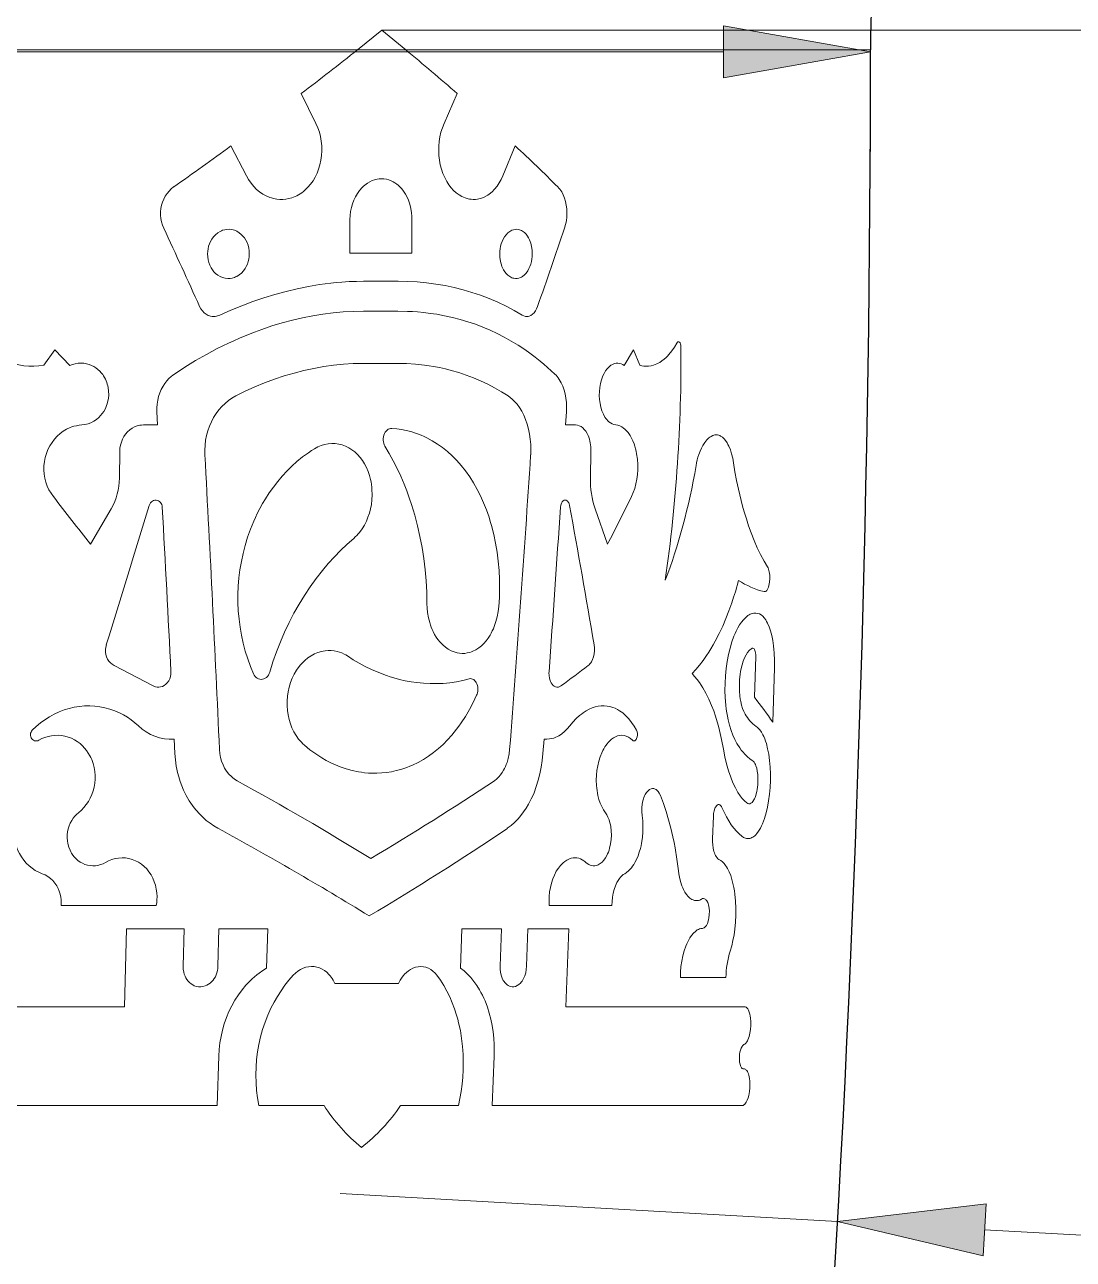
# Model space of a CAD drawing. Extents: x 0 to 297, y 0 to 532.
# Drawn here: x 131.35 to 152.4, y 252.52 to 277.31 of the extents above; entities that cross this region are included whole.
import ezdxf

# ---------------------------------------------------------------- set-up
doc = ezdxf.new("R2010")
doc.units = 0

msp = doc.modelspace()

# ---------------------------------------------------------------- linework, layer by layer
at = {"color": 7, "lineweight": 13, "ltscale": 0.015748}
msp.add_line((138.033, 276.808), (138.524, 277.202), dxfattribs=at)
at = {"color": 7, "lineweight": 13}
for p, q in [((138.524, 277.202), (178.049, 277.202)), ((84.289, 276.765), (145.38, 276.765)), ((148.334, 276.808), (98.773, 276.808))]:
    msp.add_line(p, q, dxfattribs=at)
at = {"color": 7, "lineweight": 13, "ltscale": 0.015484}
msp.add_line((138.524, 277.202), (139.002, 276.808), dxfattribs=at)
at = {"color": 7, "lineweight": 13, "ltscale": 0.051062}
msp.add_line((148.334, 276.808), (148.334, 274.765), dxfattribs=at)
at = {"color": 7, "lineweight": 13, "ltscale": 0.016747}
msp.add_line((137.199, 275.327), (136.902, 275.927), dxfattribs=at)
at = {"color": 7, "lineweight": 13, "ltscale": 0.016413}
msp.add_line((140.037, 275.927), (139.771, 275.327), dxfattribs=at)
at = {"color": 7, "lineweight": 13, "ltscale": 0.016894}
msp.add_line((135.492, 274.876), (135.802, 274.276), dxfattribs=at)
at = {"color": 7, "lineweight": 13, "ltscale": 0.01626}
msp.add_line((140.951, 274.276), (141.201, 274.876), dxfattribs=at)
at = {"color": 7, "lineweight": 13, "ltscale": 0.016974}
for p, q in [((137.878, 272.72), (137.882, 273.399)), ((139.126, 273.399), (139.122, 272.72))]:
    msp.add_line(p, q, dxfattribs=at)
at = {"color": 7, "lineweight": 13, "ltscale": 0.015751}
msp.add_line((138.508, 272.72), (137.878, 272.72), dxfattribs=at)
at = {"color": 7, "lineweight": 13, "ltscale": 0.015343}
msp.add_line((139.122, 272.72), (138.508, 272.72), dxfattribs=at)
at = {"color": 7, "lineweight": 13, "ltscale": 0.008694}
msp.add_line((138.504, 272.158), (138.156, 272.158), dxfattribs=at)
at = {"color": 7, "lineweight": 13, "ltscale": 0.008568}
msp.add_line((138.847, 272.158), (138.504, 272.158), dxfattribs=at)
at = {"color": 7, "lineweight": 13, "ltscale": 0.008692}
msp.add_line((138.151, 271.558), (138.499, 271.558), dxfattribs=at)
at = {"color": 7, "lineweight": 13, "ltscale": 0.008566}
msp.add_line((138.499, 271.558), (138.842, 271.558), dxfattribs=at)
at = {"color": 7, "lineweight": 13, "ltscale": 0.00947}
msp.add_line((131.739, 270.47), (131.959, 270.778), dxfattribs=at)
at = {"color": 7, "lineweight": 13, "ltscale": 0.010822}
msp.add_line((131.959, 270.778), (132.259, 270.465), dxfattribs=at)
at = {"color": 7, "lineweight": 13, "ltscale": 0.009094}
msp.add_line((143.39, 270.465), (143.576, 270.778), dxfattribs=at)
at = {"color": 7, "lineweight": 13, "ltscale": 0.008309}
msp.add_line((143.576, 270.778), (143.701, 270.47), dxfattribs=at)
at = {"color": 7, "lineweight": 13, "ltscale": 0.008688}
msp.add_line((138.141, 270.508), (138.489, 270.508), dxfattribs=at)
at = {"color": 7, "lineweight": 13, "ltscale": 0.008562}
msp.add_line((138.489, 270.508), (138.831, 270.508), dxfattribs=at)
at = {"color": 7, "lineweight": 13, "ltscale": 0.006665}
msp.add_line((134.021, 269.272), (134.006, 269.538), dxfattribs=at)
at = {"color": 7, "lineweight": 13, "ltscale": 0.006666}
msp.add_line((142.229, 269.538), (142.212, 269.272), dxfattribs=at)
at = {"color": 7, "lineweight": 13, "ltscale": 0.007196}
msp.add_line((133.734, 269.272), (134.021, 269.272), dxfattribs=at)
at = {"color": 7, "lineweight": 13, "ltscale": 0.004987}
msp.add_line((142.212, 269.272), (142.412, 269.272), dxfattribs=at)
at = {"color": 7, "lineweight": 13, "ltscale": 0.013482}
msp.add_line((133.254, 268.207), (133.26, 268.746), dxfattribs=at)
at = {"color": 7, "lineweight": 13, "ltscale": 0.013483}
msp.add_line((142.719, 268.746), (142.71, 268.207), dxfattribs=at)
at = {"color": 7, "lineweight": 13, "ltscale": 0.020675}
msp.add_line((132.671, 266.876), (133.087, 267.591), dxfattribs=at)
at = {"color": 7, "lineweight": 13, "ltscale": 0.018912}
msp.add_line((142.804, 267.591), (143.052, 266.876), dxfattribs=at)
at = {"color": 7, "lineweight": 13, "ltscale": 0.020401}
msp.add_line((146.006, 263.804), (146.029, 264.62), dxfattribs=at)
at = {"color": 7, "lineweight": 13, "ltscale": 0.022169}
msp.add_line((133.934, 264.032), (133.147, 264.442), dxfattribs=at)
at = {"color": 7, "lineweight": 13, "ltscale": 0.02727}
msp.add_line((146.404, 264.393), (146.372, 263.302), dxfattribs=at)
at = {"color": 7, "lineweight": 13, "ltscale": 0.007295}
msp.add_line((134.367, 262.674), (134.353, 262.965), dxfattribs=at)
at = {"color": 7, "lineweight": 13, "ltscale": 0.007308}
msp.add_line((141.778, 262.965), (141.756, 262.674), dxfattribs=at)
at = {"color": 7, "lineweight": 13, "ltscale": 0.011482}
msp.add_line((145.178, 261.417), (145.162, 260.958), dxfattribs=at)
at = {"color": 7, "lineweight": 13, "ltscale": 0.047811}
msp.add_line((133.994, 259.622), (132.081, 259.622), dxfattribs=at)
at = {"color": 7, "lineweight": 13, "ltscale": 0.031445}
msp.add_line((143.141, 259.622), (141.883, 259.622), dxfattribs=at)
at = {"color": 7, "lineweight": 13, "ltscale": 0.039119}
msp.add_line((133.354, 257.587), (133.393, 259.152), dxfattribs=at)
at = {"color": 7, "lineweight": 13, "ltscale": 0.029}
msp.add_line((133.393, 259.152), (134.553, 259.152), dxfattribs=at)
at = {"color": 7, "lineweight": 13, "ltscale": 0.018778}
for p, q in [((134.553, 259.152), (134.534, 258.401)), ((135.232, 258.401), (135.252, 259.152))]:
    msp.add_line(p, q, dxfattribs=at)
at = {"color": 7, "lineweight": 13, "ltscale": 0.024464}
msp.add_line((135.252, 259.152), (136.231, 259.152), dxfattribs=at)
at = {"color": 7, "lineweight": 13, "ltscale": 0.019637}
msp.add_line((136.231, 259.152), (136.209, 258.366), dxfattribs=at)
at = {"color": 7, "lineweight": 13, "ltscale": 0.01964}
msp.add_line((140.099, 258.366), (140.125, 259.152), dxfattribs=at)
at = {"color": 7, "lineweight": 13, "ltscale": 0.01991}
msp.add_line((140.125, 259.152), (140.922, 259.152), dxfattribs=at)
at = {"color": 7, "lineweight": 13, "ltscale": 0.018782}
msp.add_line((140.922, 259.152), (140.896, 258.401), dxfattribs=at)
at = {"color": 7, "lineweight": 13, "ltscale": 0.018783}
msp.add_line((141.428, 258.401), (141.454, 259.152), dxfattribs=at)
at = {"color": 7, "lineweight": 13, "ltscale": 0.020533}
msp.add_line((141.454, 259.152), (142.275, 259.152), dxfattribs=at)
at = {"color": 7, "lineweight": 13, "ltscale": 0.039133}
msp.add_line((142.275, 259.152), (142.218, 257.587), dxfattribs=at)
at = {"color": 7, "lineweight": 13, "ltscale": 0.022868}
msp.add_line((145.43, 258.176), (144.516, 258.176), dxfattribs=at)
at = {"color": 7, "lineweight": 13, "ltscale": 0.016197}
msp.add_line((137.577, 258.055), (138.225, 258.055), dxfattribs=at)
at = {"color": 7, "lineweight": 13, "ltscale": 0.01576}
msp.add_line((138.225, 258.055), (138.856, 258.055), dxfattribs=at)
at = {"color": 7, "lineweight": 13, "ltscale": 0.166574}
msp.add_line((126.691, 257.587), (133.354, 257.587), dxfattribs=at)
at = {"color": 7, "lineweight": 13, "ltscale": 0.089721}
msp.add_line((142.218, 257.587), (145.807, 257.587), dxfattribs=at)
at = {"color": 7, "lineweight": 13, "ltscale": 0.024824}
msp.add_line((135.249, 256.598), (135.218, 255.606), dxfattribs=at)
at = {"color": 7, "lineweight": 13, "ltscale": 0.024831}
msp.add_line((140.739, 255.606), (140.777, 256.598), dxfattribs=at)
at = {"color": 7, "lineweight": 13, "ltscale": 0.216889}
msp.add_line((135.218, 255.606), (126.543, 255.606), dxfattribs=at)
at = {"color": 7, "lineweight": 13, "ltscale": 0.032692}
msp.add_line((137.36, 255.606), (136.052, 255.606), dxfattribs=at)
at = {"color": 7, "lineweight": 13, "ltscale": 0.029012}
msp.add_line((140.06, 255.606), (138.9, 255.606), dxfattribs=at)
at = {"color": 7, "lineweight": 13, "ltscale": 0.125528}
msp.add_line((145.76, 255.606), (140.739, 255.606), dxfattribs=at)
at = {"color": 7, "lineweight": 13, "ltscale": 0.25}
msp.add_line((137.688, 253.836), (147.673, 253.274), dxfattribs=at)
at = {"color": 7, "lineweight": 13, "ltscale": 0.366083}
msp.add_line((150.622, 253.108), (165.243, 252.286), dxfattribs=at)
at = {"color": 7, "lineweight": 13}
for points in [[(145.38, 276.244), (148.334, 276.765), (145.38, 277.286)], [(150.652, 253.628), (147.673, 253.274), (150.593, 252.588)]]:
    msp.add_lwpolyline(points, close=True, dxfattribs=at)
for points in [[(135.802, 274.276), (135.846, 274.199), (135.896, 274.127), (135.951, 274.061), (136.008, 274.004), (136.069, 273.953), (136.133, 273.909), (136.201, 273.872), (136.271, 273.843), (136.307, 273.831), (136.344, 273.821), (136.38, 273.813), (136.417, 273.807), (136.477, 273.802), (136.536, 273.802), (136.596, 273.808), (136.654, 273.818), (136.712, 273.834), (136.747, 273.846), (136.782, 273.861), (136.816, 273.877), (136.85, 273.895), (136.915, 273.937), (136.947, 273.962), (136.978, 273.988), (137.037, 274.045), (137.091, 274.108), (137.14, 274.177), (137.183, 274.251), (137.221, 274.329), (137.252, 274.41), (137.279, 274.5), (137.299, 274.592), (137.311, 274.686), (137.317, 274.781), (137.315, 274.876), (137.306, 274.971), (137.29, 275.064), (137.267, 275.155), (137.236, 275.243), (137.199, 275.327)], [(139.771, 275.327), (139.737, 275.24), (139.709, 275.15), (139.687, 275.056), (139.673, 274.964), (139.665, 274.87), (139.663, 274.776), (139.667, 274.681), (139.678, 274.588), (139.696, 274.497), (139.719, 274.407), (139.749, 274.321), (139.785, 274.239), (139.826, 274.162), (139.868, 274.097), (139.913, 274.038), (139.963, 273.983), (140.016, 273.935), (140.073, 273.894), (140.131, 273.86), (140.192, 273.833), (140.254, 273.815), (140.285, 273.808), (140.316, 273.804), (140.357, 273.802), (140.399, 273.803), (140.44, 273.807), (140.471, 273.813), (140.502, 273.821), (140.562, 273.842), (140.62, 273.871), (140.65, 273.889), (140.679, 273.91), (140.734, 273.955), (140.786, 274.008), (140.834, 274.067), (140.877, 274.132), (140.916, 274.202), (140.951, 274.276)], [(134.143, 273.226), (134.118, 273.287), (134.1, 273.351), (134.087, 273.417), (134.081, 273.484), (134.081, 273.552), (134.087, 273.619), (134.1, 273.685), (134.119, 273.748), (134.143, 273.809), (134.173, 273.867), (134.209, 273.92), (134.249, 273.97), (134.294, 274.014), (134.342, 274.053)], [(137.882, 273.399), (137.886, 273.479), (137.895, 273.559), (137.911, 273.637), (137.933, 273.713), (137.96, 273.787), (137.994, 273.857), (138.032, 273.922), (138.076, 273.983), (138.125, 274.039), (138.152, 274.065), (138.179, 274.089), (138.207, 274.111), (138.236, 274.131), (138.282, 274.158), (138.329, 274.18), (138.377, 274.197), (138.426, 274.209), (138.471, 274.215), (138.517, 274.218)], [(138.517, 274.218), (138.565, 274.215), (138.614, 274.207), (138.661, 274.195), (138.708, 274.178), (138.748, 274.158), (138.786, 274.135), (138.824, 274.109), (138.851, 274.087), (138.877, 274.063), (138.92, 274.017), (138.96, 273.965), (138.996, 273.909), (139.028, 273.85), (139.056, 273.786), (139.071, 273.746), (139.084, 273.704), (139.105, 273.618), (139.119, 273.53), (139.125, 273.464), (139.126, 273.399)], [(142.057, 274.053), (142.077, 274.031), (142.096, 274.008), (142.115, 273.981), (142.133, 273.953), (142.164, 273.893), (142.19, 273.828), (142.21, 273.759), (142.225, 273.687), (142.235, 273.61), (142.238, 273.531), (142.236, 273.452), (142.227, 273.374), (142.212, 273.298), (142.191, 273.226)], [(135.023, 272.708), (135.025, 272.76), (135.033, 272.812), (135.045, 272.863), (135.062, 272.912), (135.083, 272.959), (135.108, 273.003), (135.143, 273.051), (135.183, 273.093), (135.227, 273.13), (135.275, 273.159), (135.3, 273.171), (135.326, 273.182), (135.369, 273.194), (135.413, 273.201), (135.457, 273.202), (135.51, 273.197), (135.561, 273.183), (135.611, 273.163), (135.657, 273.134), (135.7, 273.1), (135.734, 273.066), (135.763, 273.028), (135.789, 272.987), (135.815, 272.935), (135.835, 272.881), (135.849, 272.825), (135.857, 272.767), (135.86, 272.708)], [(140.889, 272.708), (140.891, 272.76), (140.897, 272.812), (140.907, 272.863), (140.92, 272.912), (140.937, 272.959), (140.957, 273.003), (140.984, 273.051), (141.016, 273.093), (141.051, 273.13), (141.089, 273.16), (141.109, 273.172), (141.13, 273.182), (141.163, 273.194), (141.197, 273.201), (141.231, 273.202), (141.266, 273.198), (141.286, 273.193), (141.307, 273.186), (141.327, 273.176), (141.347, 273.165), (141.385, 273.136), (141.419, 273.101), (141.445, 273.067), (141.467, 273.03), (141.487, 272.99), (141.5, 272.958), (141.511, 272.926), (141.521, 272.891), (141.529, 272.854), (141.539, 272.782), (141.542, 272.708)], [(135.86, 272.708), (135.857, 272.656), (135.85, 272.604), (135.838, 272.553), (135.822, 272.504), (135.801, 272.457), (135.776, 272.413), (135.742, 272.365), (135.702, 272.323), (135.659, 272.286), (135.611, 272.257), (135.586, 272.245), (135.561, 272.234), (135.518, 272.222), (135.474, 272.215), (135.43, 272.214), (135.377, 272.219), (135.325, 272.233), (135.276, 272.254), (135.229, 272.282), (135.185, 272.316), (135.152, 272.35), (135.121, 272.388), (135.095, 272.429), (135.069, 272.481), (135.049, 272.535), (135.034, 272.591), (135.025, 272.649), (135.023, 272.708)], [(141.542, 272.708), (141.54, 272.656), (141.534, 272.604), (141.525, 272.553), (141.512, 272.504), (141.496, 272.457), (141.476, 272.413), (141.45, 272.365), (141.419, 272.323), (141.385, 272.286), (141.347, 272.256), (141.327, 272.244), (141.307, 272.234), (141.274, 272.222), (141.24, 272.215), (141.206, 272.214), (141.172, 272.218), (141.151, 272.223), (141.13, 272.23), (141.109, 272.24), (141.089, 272.252), (141.051, 272.28), (141.016, 272.315), (140.99, 272.349), (140.966, 272.386), (140.946, 272.426), (140.932, 272.458), (140.921, 272.491), (140.911, 272.526), (140.902, 272.562), (140.892, 272.634), (140.889, 272.708)], [(138.156, 272.158), (138.01, 272.156), (137.863, 272.151), (137.716, 272.141), (137.605, 272.132), (137.495, 272.121), (137.383, 272.107), (137.271, 272.092), (137.048, 272.055), (136.824, 272.009), (136.6, 271.956), (136.376, 271.895), (136.153, 271.827), (135.93, 271.75), (135.709, 271.667), (135.488, 271.576), (135.268, 271.477)], [(141.337, 271.477), (141.178, 271.57), (141.015, 271.657), (140.848, 271.737), (140.679, 271.81), (140.506, 271.876), (140.331, 271.935), (140.153, 271.988), (139.973, 272.033), (139.79, 272.071), (139.605, 272.103), (139.418, 272.127), (139.229, 272.144), (139.039, 272.155), (138.847, 272.158)], [(134.357, 270.295), (134.569, 270.434), (134.783, 270.565), (135, 270.689), (135.219, 270.805), (135.44, 270.914), (135.551, 270.965), (135.663, 271.014), (135.812, 271.077), (135.962, 271.136), (136.113, 271.191), (136.316, 271.26), (136.521, 271.322), (136.726, 271.377), (136.931, 271.424), (137.135, 271.465), (137.34, 271.498), (137.544, 271.524), (137.747, 271.543), (137.95, 271.554), (138.151, 271.558)], [(135.268, 271.477), (135.246, 271.468), (135.224, 271.461), (135.2, 271.455), (135.177, 271.452), (135.145, 271.45), (135.114, 271.452), (135.083, 271.458), (135.06, 271.465), (135.037, 271.473), (134.994, 271.496), (134.955, 271.526), (134.919, 271.562), (134.888, 271.605), (134.863, 271.651)], [(138.842, 271.558), (139.04, 271.554), (139.138, 271.549), (139.236, 271.542), (139.366, 271.53), (139.495, 271.514), (139.624, 271.495), (139.782, 271.466), (139.939, 271.431), (140.094, 271.391), (140.248, 271.345), (140.399, 271.294), (140.548, 271.238), (140.695, 271.176), (140.839, 271.109), (140.981, 271.036), (141.12, 270.958), (141.257, 270.875), (141.391, 270.787), (141.496, 270.713), (141.6, 270.636), (141.701, 270.555), (141.776, 270.493), (141.85, 270.429), (141.995, 270.295)], [(141.648, 271.651), (141.629, 271.605), (141.605, 271.562), (141.577, 271.525), (141.545, 271.495), (141.512, 271.472), (141.477, 271.458), (141.459, 271.453), (141.441, 271.451), (141.423, 271.45), (141.405, 271.452), (141.37, 271.461), (141.337, 271.477)], [(130.414, 270.918), (130.487, 270.85), (130.563, 270.786), (130.643, 270.728), (130.736, 270.668), (130.832, 270.615), (130.932, 270.57), (131.034, 270.531), (131.132, 270.502), (131.232, 270.479), (131.333, 270.463), (131.434, 270.455), (131.536, 270.453), (131.638, 270.458), (131.739, 270.47)], [(143.701, 270.47), (143.74, 270.461), (143.779, 270.455), (143.829, 270.453), (143.878, 270.455), (143.927, 270.462), (143.976, 270.474), (144.008, 270.485), (144.04, 270.498), (144.071, 270.513), (144.102, 270.53), (144.145, 270.559), (144.187, 270.591), (144.228, 270.628), (144.258, 270.657), (144.287, 270.689), (144.343, 270.758), (144.395, 270.835), (144.444, 270.918)], [(144.444, 270.918), (144.457, 270.935), (144.464, 270.941), (144.472, 270.944), (144.485, 270.945), (144.497, 270.938), (144.505, 270.93), (144.512, 270.919), (144.521, 270.893), (144.525, 270.872), (144.527, 270.849)], [(132.259, 270.465), (132.312, 270.487), (132.368, 270.502), (132.424, 270.511), (132.481, 270.515), (132.537, 270.511), (132.594, 270.502), (132.648, 270.487), (132.695, 270.468), (132.74, 270.445), (132.783, 270.417), (132.823, 270.386), (132.857, 270.355), (132.888, 270.321), (132.917, 270.285), (132.936, 270.256), (132.954, 270.226), (132.971, 270.194), (132.986, 270.161), (132.999, 270.127), (133.01, 270.093), (133.02, 270.057), (133.027, 270.022), (133.036, 269.949), (133.038, 269.875), (133.031, 269.802), (133.017, 269.73), (133.007, 269.695), (132.995, 269.66), (132.981, 269.626), (132.966, 269.593), (132.939, 269.546), (132.909, 269.501), (132.875, 269.46), (132.838, 269.422), (132.79, 269.381), (132.737, 269.346), (132.681, 269.317), (132.623, 269.295), (132.562, 269.28), (132.501, 269.273)], [(143.217, 269.273), (143.181, 269.28), (143.146, 269.293), (143.112, 269.313), (143.079, 269.338), (143.059, 269.358), (143.039, 269.379), (143.02, 269.404), (143.002, 269.431), (142.97, 269.488), (142.942, 269.555), (142.919, 269.628), (142.903, 269.704), (142.893, 269.783), (142.888, 269.863), (142.89, 269.944), (142.898, 270.024), (142.912, 270.103), (142.934, 270.182), (142.947, 270.22), (142.962, 270.257), (142.987, 270.309), (143.015, 270.357), (143.046, 270.399), (143.081, 270.436), (143.101, 270.454), (143.122, 270.47), (143.142, 270.483), (143.163, 270.494), (143.195, 270.506), (143.228, 270.513), (143.262, 270.514), (143.295, 270.51), (143.327, 270.501), (143.359, 270.486), (143.39, 270.465)], [(134.006, 269.538), (134.005, 269.615), (134.01, 269.692), (134.022, 269.769), (134.04, 269.843), (134.064, 269.916), (134.094, 269.986), (134.13, 270.052), (134.165, 270.106), (134.204, 270.157), (134.247, 270.204), (134.294, 270.247), (134.325, 270.272), (134.357, 270.295)], [(135.588, 269.855), (135.78, 269.949), (135.973, 270.036), (136.168, 270.117), (136.364, 270.19), (136.561, 270.256), (136.759, 270.314), (136.957, 270.365), (137.155, 270.409), (137.354, 270.444), (137.552, 270.472), (137.749, 270.492), (137.946, 270.504), (138.044, 270.507), (138.141, 270.508)], [(138.831, 270.508), (139.016, 270.504), (139.199, 270.493), (139.381, 270.473), (139.471, 270.461), (139.561, 270.446), (139.679, 270.424), (139.797, 270.398), (139.913, 270.368), (140.065, 270.324), (140.214, 270.275), (140.361, 270.219), (140.505, 270.158), (140.647, 270.09), (140.787, 270.017), (140.924, 269.939), (141.058, 269.855)], [(141.995, 270.295), (142.019, 270.271), (142.041, 270.245), (142.063, 270.216), (142.084, 270.186), (142.121, 270.12), (142.153, 270.05), (142.18, 269.974), (142.201, 269.895), (142.217, 269.809), (142.227, 269.721), (142.231, 269.632), (142.229, 269.538)], [(134.968, 268.67), (134.966, 268.769), (134.972, 268.867), (134.984, 268.965), (135.003, 269.062), (135.028, 269.156), (135.061, 269.248), (135.099, 269.337), (135.144, 269.422), (135.195, 269.503), (135.25, 269.576), (135.309, 269.644), (135.373, 269.706), (135.441, 269.762), (135.513, 269.812), (135.588, 269.855)], [(141.058, 269.855), (141.1, 269.824), (141.141, 269.791), (141.18, 269.753), (141.208, 269.723), (141.236, 269.691), (141.286, 269.622), (141.332, 269.547), (141.373, 269.467), (141.409, 269.382), (141.442, 269.288), (141.468, 269.19), (141.489, 269.089), (141.503, 268.986), (141.511, 268.881), (141.513, 268.776), (141.51, 268.67)], [(132.501, 269.273), (132.446, 269.268), (132.392, 269.258), (132.338, 269.245), (132.301, 269.233), (132.265, 269.219), (132.194, 269.186), (132.126, 269.145), (132.063, 269.098), (132.003, 269.045), (131.949, 268.986), (131.9, 268.921), (131.856, 268.851), (131.818, 268.777), (131.788, 268.699), (131.764, 268.619), (131.748, 268.536), (131.739, 268.452), (131.737, 268.368), (131.743, 268.285), (131.756, 268.203), (131.777, 268.123), (131.804, 268.045), (131.839, 267.97), (131.88, 267.9), (131.927, 267.833)], [(133.26, 268.746), (133.264, 268.808), (133.275, 268.87), (133.292, 268.93), (133.315, 268.987), (133.344, 269.041), (133.378, 269.09), (133.418, 269.135), (133.461, 269.174), (133.508, 269.207), (133.558, 269.234), (133.611, 269.254), (133.665, 269.266), (133.699, 269.271), (133.734, 269.272)], [(138.585, 268.846), (138.57, 268.874), (138.56, 268.904), (138.552, 268.935), (138.549, 268.969), (138.549, 269.003), (138.554, 269.036), (138.562, 269.068), (138.574, 269.099), (138.589, 269.126), (138.607, 269.15), (138.628, 269.17), (138.651, 269.186), (138.674, 269.196), (138.698, 269.202), (138.723, 269.203)], [(138.723, 269.203), (138.82, 269.194), (138.916, 269.181), (139.012, 269.162), (139.106, 269.138), (139.199, 269.109), (139.256, 269.088), (139.313, 269.066), (139.37, 269.041), (139.425, 269.015), (139.534, 268.956), (139.64, 268.89), (139.742, 268.817), (139.841, 268.738), (139.936, 268.651), (140.028, 268.558), (140.115, 268.46), (140.203, 268.348), (140.286, 268.231), (140.364, 268.108), (140.436, 267.979), (140.504, 267.846), (140.566, 267.708), (140.622, 267.566), (140.674, 267.42), (140.7, 267.336), (140.725, 267.25), (140.77, 267.075), (140.807, 266.898), (140.837, 266.718), (140.86, 266.535), (140.876, 266.352), (140.885, 266.167), (140.887, 265.986), (140.882, 265.806), (140.87, 265.626)], [(142.412, 269.272), (142.449, 269.268), (142.486, 269.258), (142.521, 269.24), (142.554, 269.216), (142.586, 269.184), (142.615, 269.147), (142.641, 269.104), (142.663, 269.058), (142.676, 269.024), (142.688, 268.988), (142.698, 268.95), (142.706, 268.911), (142.716, 268.831), (142.718, 268.789), (142.719, 268.746)], [(143.534, 267.833), (143.569, 267.913), (143.598, 267.999), (143.622, 268.088), (143.64, 268.181), (143.652, 268.277), (143.659, 268.373), (143.659, 268.481), (143.652, 268.588), (143.638, 268.693), (143.627, 268.745), (143.616, 268.795), (143.602, 268.844), (143.587, 268.891), (143.563, 268.951), (143.537, 269.008), (143.507, 269.06), (143.467, 269.118), (143.445, 269.144), (143.423, 269.168), (143.4, 269.19), (143.376, 269.209), (143.338, 269.234), (143.299, 269.253), (143.258, 269.266), (143.217, 269.273)], [(144.831, 268.457), (144.842, 268.514), (144.855, 268.57), (144.869, 268.624), (144.885, 268.676), (144.91, 268.743), (144.937, 268.805), (144.967, 268.863), (145.004, 268.922), (145.044, 268.972), (145.065, 268.994), (145.087, 269.013), (145.108, 269.03), (145.131, 269.044), (145.169, 269.062), (145.189, 269.068), (145.209, 269.071), (145.235, 269.073), (145.261, 269.071), (145.286, 269.065), (145.305, 269.058), (145.324, 269.049), (145.359, 269.026), (145.392, 268.995), (145.424, 268.958), (145.453, 268.915), (145.471, 268.883), (145.488, 268.849), (145.519, 268.774), (145.545, 268.693), (145.566, 268.605), (145.583, 268.513)], [(135.945, 264.274), (135.884, 264.422), (135.829, 264.574), (135.781, 264.73), (135.739, 264.888), (135.704, 265.048), (135.676, 265.21), (135.655, 265.374), (135.64, 265.538), (135.633, 265.704), (135.633, 265.87), (135.64, 266.036), (135.653, 266.201), (135.674, 266.365), (135.701, 266.528), (135.736, 266.69), (135.777, 266.85), (135.827, 267.016), (135.885, 267.178), (135.95, 267.337), (135.985, 267.416), (136.022, 267.493), (136.073, 267.594), (136.128, 267.693), (136.185, 267.789), (136.263, 267.91), (136.346, 268.026), (136.432, 268.139), (136.523, 268.246), (136.618, 268.348), (136.716, 268.445), (136.818, 268.537), (136.932, 268.63), (137.05, 268.716), (137.11, 268.757), (137.171, 268.795)], [(137.171, 268.795), (137.237, 268.831), (137.305, 268.86), (137.374, 268.881), (137.445, 268.895), (137.516, 268.901), (137.587, 268.899), (137.657, 268.89), (137.726, 268.873), (137.794, 268.848), (137.859, 268.815), (137.921, 268.776), (137.979, 268.73), (138.035, 268.678), (138.086, 268.621), (138.133, 268.557), (138.175, 268.489), (138.213, 268.416), (138.245, 268.339), (138.272, 268.26), (138.294, 268.178), (138.305, 268.128), (138.313, 268.077), (138.32, 268.026), (138.324, 267.974), (138.327, 267.87), (138.322, 267.766), (138.312, 267.677), (138.295, 267.588), (138.273, 267.502), (138.244, 267.418), (138.211, 267.337), (138.171, 267.259), (138.127, 267.186), (138.075, 267.116), (138.047, 267.083), (138.018, 267.052), (137.988, 267.023), (137.957, 266.995)], [(139.427, 265.687), (139.422, 265.913), (139.409, 266.14), (139.39, 266.365), (139.363, 266.589), (139.329, 266.811), (139.287, 267.031), (139.238, 267.248), (139.182, 267.463), (139.151, 267.569), (139.118, 267.674), (139.072, 267.812), (139.022, 267.949), (138.969, 268.084), (138.902, 268.243), (138.829, 268.399), (138.752, 268.552), (138.671, 268.701), (138.585, 268.846)], [(145.583, 268.513), (145.612, 268.334), (145.644, 268.158), (145.68, 267.986), (145.735, 267.753), (145.765, 267.64), (145.796, 267.529), (145.84, 267.384), (145.886, 267.244), (145.934, 267.109), (145.995, 266.954), (146.059, 266.807), (146.126, 266.669), (146.195, 266.54), (146.267, 266.421)], [(133.853, 267.657), (133.863, 267.683), (133.878, 267.707), (133.896, 267.727), (133.916, 267.743), (133.939, 267.755), (133.964, 267.761), (133.988, 267.762), (134.013, 267.758), (134.036, 267.75), (134.057, 267.736), (134.076, 267.718), (134.092, 267.696), (134.103, 267.673), (134.111, 267.647), (134.114, 267.621)], [(142.107, 267.621), (142.113, 267.662), (142.119, 267.682), (142.127, 267.701), (142.135, 267.717), (142.145, 267.731), (142.163, 267.748), (142.183, 267.759), (142.203, 267.763), (142.214, 267.762), (142.224, 267.759), (142.244, 267.747), (142.255, 267.737), (142.264, 267.725), (142.273, 267.71), (142.281, 267.692), (142.291, 267.657)], [(137.957, 266.995), (137.825, 266.878), (137.695, 266.754), (137.569, 266.624), (137.446, 266.489), (137.328, 266.348), (137.203, 266.188), (137.083, 266.022), (136.969, 265.85), (136.86, 265.672), (136.757, 265.49), (136.66, 265.303), (136.569, 265.112), (136.485, 264.917), (136.407, 264.718), (136.336, 264.515), (136.272, 264.31)], [(146.267, 266.421), (146.277, 266.402), (146.286, 266.379), (146.294, 266.351), (146.301, 266.321), (146.309, 266.258), (146.31, 266.187), (146.305, 266.116), (146.3, 266.083), (146.293, 266.051), (146.282, 266.012), (146.267, 265.978), (146.251, 265.951), (146.235, 265.935), (146.227, 265.93), (146.219, 265.926), (146.21, 265.925), (146.201, 265.926)], [(145.684, 266.151), (145.619, 265.922), (145.585, 265.811), (145.548, 265.701), (145.491, 265.54), (145.43, 265.383), (145.365, 265.232), (145.297, 265.086), (145.217, 264.931), (145.174, 264.854), (145.13, 264.779), (145.087, 264.71), (145.043, 264.643), (144.973, 264.544), (144.901, 264.45), (144.826, 264.361), (144.749, 264.278)], [(140.87, 265.626), (140.858, 265.523), (140.838, 265.421), (140.813, 265.323), (140.78, 265.227), (140.761, 265.181), (140.74, 265.135), (140.718, 265.093), (140.695, 265.052), (140.657, 264.992), (140.615, 264.936), (140.571, 264.885), (140.523, 264.839), (140.468, 264.795), (140.411, 264.758), (140.351, 264.727), (140.32, 264.715), (140.289, 264.705), (140.238, 264.693), (140.187, 264.686), (140.135, 264.684), (140.084, 264.687), (140.033, 264.696), (139.971, 264.714), (139.911, 264.739), (139.853, 264.771), (139.797, 264.81), (139.744, 264.856), (139.694, 264.908), (139.648, 264.965), (139.614, 265.014), (139.582, 265.067), (139.553, 265.122), (139.533, 265.165), (139.515, 265.209), (139.498, 265.255), (139.483, 265.302), (139.469, 265.351), (139.458, 265.402), (139.44, 265.503), (139.43, 265.594), (139.427, 265.687)], [(145.65, 262.874), (145.628, 262.912), (145.607, 262.953), (145.567, 263.041), (145.532, 263.138), (145.501, 263.242), (145.474, 263.351), (145.46, 263.421), (145.448, 263.492), (145.437, 263.568), (145.428, 263.644), (145.416, 263.797), (145.411, 263.942), (145.412, 264.089), (145.42, 264.234), (145.434, 264.379), (145.455, 264.521), (145.481, 264.66), (145.513, 264.793), (145.552, 264.92), (145.592, 265.031), (145.615, 265.084), (145.638, 265.134), (145.671, 265.198), (145.705, 265.256), (145.741, 265.309), (145.783, 265.362), (145.827, 265.407), (145.872, 265.443), (145.894, 265.458), (145.917, 265.47), (145.955, 265.485), (145.993, 265.493), (146.031, 265.495), (146.068, 265.489), (146.104, 265.477)], [(146.104, 265.477), (146.138, 265.458), (146.17, 265.431), (146.201, 265.397), (146.229, 265.357), (146.247, 265.326), (146.264, 265.293), (146.296, 265.22), (146.324, 265.135), (146.349, 265.042), (146.369, 264.942), (146.384, 264.838), (146.392, 264.766), (146.398, 264.693), (146.405, 264.544), (146.404, 264.393)], [(133.147, 264.442), (133.109, 264.466), (133.074, 264.496), (133.043, 264.531), (133.017, 264.571), (132.997, 264.615), (132.983, 264.662), (132.975, 264.711), (132.974, 264.761), (132.979, 264.811), (132.991, 264.859)], [(142.784, 264.859), (142.791, 264.799), (142.791, 264.736), (142.784, 264.674), (142.771, 264.614), (142.753, 264.562), (142.729, 264.514), (142.715, 264.492), (142.7, 264.473), (142.684, 264.456), (142.667, 264.442)], [(136.967, 262.843), (136.936, 262.871), (136.907, 262.901), (136.852, 262.965), (136.802, 263.035), (136.757, 263.11), (136.718, 263.19), (136.686, 263.273), (136.66, 263.36), (136.64, 263.45), (136.627, 263.541), (136.62, 263.633), (136.62, 263.728), (136.627, 263.823), (136.642, 263.916), (136.663, 264.009), (136.69, 264.098), (136.724, 264.185), (136.765, 264.268), (136.811, 264.346), (136.863, 264.42), (136.892, 264.454), (136.921, 264.487), (136.978, 264.543), (137.039, 264.593), (137.103, 264.637), (137.169, 264.673), (137.238, 264.703), (137.309, 264.724), (137.345, 264.732), (137.381, 264.738), (137.442, 264.744), (137.504, 264.743), (137.566, 264.737), (137.626, 264.724), (137.674, 264.71), (137.72, 264.693), (137.766, 264.671), (137.799, 264.653), (137.831, 264.633)], [(137.831, 264.633), (137.949, 264.558), (138.069, 264.488), (138.19, 264.424), (138.313, 264.364), (138.462, 264.299), (138.613, 264.243), (138.689, 264.217), (138.764, 264.194), (138.879, 264.163), (138.993, 264.137), (139.108, 264.115), (139.223, 264.098), (139.357, 264.084), (139.491, 264.077), (139.624, 264.077), (139.756, 264.083), (139.888, 264.096), (140.019, 264.115), (140.148, 264.141), (140.276, 264.174)], [(145.96, 264.787), (145.944, 264.779), (145.928, 264.769), (145.911, 264.756), (145.894, 264.74), (145.863, 264.702), (145.834, 264.657), (145.804, 264.597), (145.778, 264.53), (145.755, 264.457), (145.736, 264.379), (145.725, 264.324), (145.717, 264.269), (145.705, 264.156), (145.7, 264.041), (145.702, 263.931), (145.711, 263.824), (145.719, 263.771), (145.728, 263.72), (145.744, 263.648), (145.765, 263.58), (145.789, 263.519), (145.816, 263.465)], [(146.029, 264.62), (146.029, 264.659), (146.025, 264.696), (146.019, 264.72), (146.013, 264.742), (146.005, 264.76), (145.996, 264.774), (145.985, 264.784), (145.972, 264.789), (145.96, 264.787)], [(134.287, 264.312), (134.286, 264.265), (134.278, 264.218), (134.263, 264.173), (134.242, 264.131), (134.215, 264.094), (134.186, 264.065), (134.153, 264.041), (134.117, 264.023), (134.079, 264.011), (134.045, 264.007), (134.011, 264.008), (133.978, 264.015), (133.955, 264.022), (133.934, 264.032)], [(136.272, 264.31), (136.261, 264.279), (136.245, 264.25), (136.226, 264.224), (136.205, 264.202), (136.181, 264.185), (136.154, 264.172), (136.128, 264.164), (136.1, 264.161), (136.072, 264.164), (136.045, 264.172), (136.02, 264.185), (135.997, 264.202), (135.976, 264.223), (135.959, 264.247), (135.945, 264.274)], [(140.276, 264.174), (140.299, 264.178), (140.322, 264.177), (140.344, 264.17), (140.366, 264.159), (140.385, 264.143), (140.403, 264.123), (140.418, 264.099), (140.431, 264.071), (140.44, 264.042), (140.447, 264.005), (140.449, 263.967), (140.447, 263.929), (140.44, 263.892), (140.433, 263.869), (140.425, 263.847)], [(142.119, 264.032), (142.093, 264.018), (142.066, 264.009), (142.038, 264.007), (142.011, 264.013), (141.985, 264.025), (141.961, 264.043), (141.939, 264.067), (141.92, 264.096), (141.909, 264.118), (141.9, 264.141), (141.886, 264.189), (141.878, 264.24), (141.877, 264.293), (141.878, 264.312)], [(144.749, 264.278), (144.8, 264.222), (144.85, 264.162), (144.898, 264.098), (144.932, 264.047), (144.965, 263.995), (145.029, 263.883), (145.088, 263.764), (145.143, 263.638), (145.184, 263.532), (145.222, 263.423), (145.256, 263.31), (145.281, 263.223), (145.304, 263.135), (145.344, 262.954), (145.381, 262.759)], [(140.425, 263.847), (140.356, 263.7), (140.281, 263.557), (140.201, 263.42), (140.115, 263.289), (140.07, 263.225), (140.024, 263.163), (139.977, 263.103), (139.928, 263.045), (139.841, 262.949), (139.751, 262.858), (139.657, 262.773), (139.56, 262.694), (139.46, 262.622), (139.357, 262.556), (139.251, 262.496), (139.138, 262.441), (139.081, 262.417), (139.023, 262.394), (138.964, 262.374), (138.906, 262.355), (138.81, 262.33), (138.714, 262.309), (138.617, 262.294), (138.519, 262.284), (138.421, 262.279), (138.339, 262.279), (138.257, 262.282), (138.175, 262.289), (138.113, 262.297), (138.052, 262.307), (137.929, 262.332), (137.808, 262.366), (137.687, 262.407), (137.592, 262.445), (137.498, 262.489), (137.405, 262.537), (137.314, 262.589), (137.234, 262.64), (137.156, 262.694), (137.079, 262.751), (137.022, 262.796), (136.967, 262.843)], [(133.633, 263.229), (133.564, 263.291), (133.491, 263.349), (133.415, 263.401), (133.336, 263.449), (133.255, 263.491), (133.16, 263.533), (133.063, 263.567), (132.963, 263.594), (132.862, 263.614), (132.76, 263.627), (132.657, 263.632), (132.553, 263.63), (132.45, 263.621), (132.347, 263.604), (132.243, 263.58), (132.141, 263.548), (132.041, 263.509), (131.943, 263.464), (131.849, 263.411), (131.757, 263.352), (131.668, 263.287), (131.584, 263.216), (131.504, 263.14)], [(143.635, 263.14), (143.587, 263.223), (143.536, 263.3), (143.48, 263.37), (143.421, 263.433), (143.39, 263.461), (143.359, 263.488), (143.327, 263.512), (143.295, 263.534), (143.25, 263.56), (143.205, 263.582), (143.158, 263.6), (143.101, 263.617), (143.043, 263.628), (142.984, 263.632), (142.925, 263.631), (142.866, 263.623), (142.804, 263.61), (142.743, 263.589), (142.683, 263.563), (142.623, 263.531), (142.565, 263.494), (142.529, 263.467), (142.493, 263.439), (142.425, 263.376), (142.359, 263.306), (142.296, 263.229)], [(131.504, 263.14), (131.49, 263.123), (131.479, 263.103), (131.471, 263.082), (131.467, 263.058), (131.468, 263.034), (131.472, 263.011), (131.481, 262.99), (131.493, 262.97), (131.509, 262.954), (131.527, 262.941), (131.547, 262.932), (131.568, 262.928), (131.591, 262.928), (131.612, 262.932), (131.633, 262.941)], [(142.296, 263.229), (142.246, 263.169), (142.192, 263.116), (142.136, 263.069), (142.106, 263.049), (142.076, 263.03), (142.046, 263.014), (142.015, 263), (141.973, 262.985), (141.931, 262.973), (141.888, 262.966), (141.833, 262.962), (141.778, 262.965)], [(143.552, 262.941), (143.565, 262.932), (143.579, 262.927), (143.594, 262.929), (143.602, 262.932), (143.611, 262.938), (143.626, 262.956), (143.638, 262.978), (143.648, 263.01), (143.652, 263.045), (143.652, 263.079), (143.646, 263.112), (143.635, 263.14)], [(146.037, 263.218), (146.056, 263.206), (146.073, 263.191), (146.092, 263.173), (146.111, 263.152), (146.144, 263.106), (146.174, 263.051), (146.193, 263.013), (146.21, 262.971), (146.227, 262.924), (146.242, 262.874), (146.268, 262.771), (146.289, 262.661), (146.306, 262.534), (146.317, 262.403), (146.322, 262.268), (146.322, 262.131), (146.315, 261.994), (146.303, 261.859), (146.286, 261.726), (146.263, 261.597), (146.235, 261.48), (146.203, 261.369), (146.184, 261.316), (146.164, 261.265), (146.144, 261.219), (146.122, 261.176), (146.087, 261.117), (146.05, 261.066), (146.03, 261.044), (146.009, 261.024), (145.989, 261.008), (145.969, 260.994), (145.951, 260.984), (145.933, 260.976), (145.908, 260.968), (145.883, 260.965), (145.858, 260.965), (145.84, 260.967), (145.822, 260.971), (145.803, 260.978), (145.784, 260.987), (145.748, 261.011)], [(131.633, 262.941), (131.694, 262.973), (131.758, 262.998), (131.824, 263.018), (131.891, 263.032), (131.958, 263.039), (132.026, 263.04), (132.093, 263.035), (132.16, 263.023), (132.225, 263.005), (132.288, 262.981), (132.349, 262.951), (132.407, 262.915), (132.462, 262.874), (132.513, 262.828), (132.555, 262.783), (132.594, 262.735), (132.629, 262.683), (132.661, 262.629), (132.679, 262.591), (132.697, 262.553), (132.712, 262.513), (132.725, 262.473), (132.746, 262.39), (132.759, 262.313), (132.765, 262.235), (132.765, 262.156), (132.758, 262.078), (132.745, 262), (132.726, 261.924), (132.7, 261.851), (132.668, 261.779), (132.631, 261.711), (132.588, 261.647), (132.541, 261.589), (132.49, 261.535), (132.434, 261.486)], [(143.009, 261.486), (142.97, 261.544), (142.936, 261.608), (142.906, 261.677), (142.881, 261.751), (142.861, 261.829), (142.851, 261.878), (142.842, 261.928), (142.836, 261.981), (142.831, 262.035), (142.827, 262.141), (142.831, 262.237), (142.84, 262.333), (142.856, 262.428), (142.878, 262.52), (142.906, 262.608), (142.939, 262.691), (142.958, 262.732), (142.979, 262.771), (143, 262.806), (143.022, 262.838), (143.044, 262.869), (143.068, 262.898), (143.101, 262.932), (143.136, 262.962), (143.171, 262.988), (143.213, 263.011), (143.255, 263.028), (143.298, 263.038), (143.341, 263.04), (143.386, 263.036), (143.43, 263.023), (143.473, 263.003), (143.514, 262.976), (143.552, 262.941)], [(145.96, 262.534), (145.911, 262.567), (145.862, 262.607), (145.815, 262.653), (145.768, 262.706), (145.737, 262.744), (145.708, 262.785), (145.65, 262.874)], [(135.23, 261.172), (135.15, 261.22), (135.072, 261.273), (134.998, 261.331), (134.926, 261.394), (134.858, 261.462), (134.794, 261.535), (134.757, 261.58), (134.722, 261.628), (134.688, 261.676), (134.656, 261.726), (134.596, 261.83), (134.542, 261.938), (134.505, 262.024), (134.473, 262.112), (134.444, 262.203), (134.42, 262.295), (134.406, 262.357), (134.394, 262.419), (134.377, 262.546), (134.367, 262.674)], [(135.615, 262.128), (135.585, 262.146), (135.557, 262.165), (135.529, 262.187), (135.502, 262.21), (135.451, 262.261), (135.406, 262.318), (135.366, 262.38), (135.333, 262.447), (135.304, 262.52), (135.283, 262.596), (135.269, 262.674), (135.261, 262.755)], [(141.088, 262.755), (141.077, 262.665), (141.06, 262.577), (141.035, 262.493), (141.02, 262.451), (141.003, 262.411), (140.985, 262.373), (140.966, 262.337), (140.938, 262.29), (140.906, 262.247), (140.873, 262.207), (140.828, 262.164), (140.781, 262.128)], [(141.756, 262.674), (141.743, 262.537), (141.722, 262.402), (141.696, 262.268), (141.662, 262.137), (141.623, 262.01), (141.577, 261.887), (141.551, 261.826), (141.523, 261.766), (141.495, 261.711), (141.466, 261.656), (141.418, 261.576), (141.367, 261.5), (141.313, 261.428), (141.256, 261.361), (141.188, 261.291), (141.116, 261.228), (141.041, 261.172)], [(145.381, 262.759), (145.409, 262.609), (145.442, 262.464), (145.482, 262.325), (145.526, 262.196), (145.571, 262.084), (145.62, 261.982), (145.646, 261.934), (145.672, 261.889), (145.714, 261.827), (145.757, 261.772), (145.802, 261.723), (145.848, 261.682)], [(145.848, 261.682), (145.869, 261.67), (145.89, 261.664), (145.912, 261.666), (145.933, 261.676), (145.954, 261.691), (145.973, 261.713), (145.991, 261.741), (146.003, 261.765), (146.015, 261.791), (146.029, 261.828), (146.04, 261.867), (146.051, 261.91), (146.059, 261.954), (146.07, 262.046), (146.074, 262.117), (146.073, 262.188), (146.069, 262.255), (146.06, 262.319), (146.048, 262.377), (146.032, 262.428), (146.022, 262.453), (146.011, 262.474), (145.996, 262.5), (145.978, 262.52), (145.96, 262.534)], [(144.115, 261.829), (144.092, 261.876), (144.069, 261.911), (144.055, 261.926), (144.041, 261.94), (144.027, 261.95), (144.012, 261.959), (143.984, 261.969), (143.955, 261.97), (143.926, 261.965), (143.898, 261.951), (143.882, 261.94), (143.866, 261.927), (143.837, 261.893), (143.811, 261.853), (143.796, 261.824), (143.784, 261.794), (143.772, 261.761), (143.762, 261.726), (143.747, 261.654), (143.74, 261.58), (143.74, 261.505), (143.747, 261.432)], [(144.478, 260.32), (144.447, 260.551), (144.409, 260.778), (144.388, 260.89), (144.365, 261), (144.324, 261.174), (144.279, 261.345), (144.229, 261.511), (144.174, 261.673), (144.115, 261.829)], [(145.349, 261.59), (145.338, 261.61), (145.327, 261.626), (145.311, 261.641), (145.294, 261.648), (145.276, 261.648), (145.258, 261.641), (145.241, 261.625), (145.225, 261.604), (145.215, 261.587), (145.206, 261.567), (145.192, 261.522), (145.182, 261.471), (145.178, 261.417)], [(131.703, 260.261), (131.632, 260.29), (131.564, 260.326), (131.499, 260.369), (131.439, 260.417), (131.382, 260.472), (131.331, 260.532), (131.285, 260.596), (131.244, 260.667), (131.209, 260.741), (131.18, 260.818), (131.159, 260.898), (131.144, 260.979), (131.136, 261.062), (131.136, 261.146), (131.141, 261.218), (131.151, 261.291), (131.167, 261.362), (131.188, 261.432)], [(132.434, 261.486), (132.395, 261.453), (132.36, 261.415), (132.327, 261.375), (132.295, 261.326), (132.267, 261.274), (132.244, 261.219), (132.226, 261.161), (132.213, 261.103), (132.206, 261.043), (132.205, 260.983), (132.209, 260.923), (132.218, 260.864), (132.236, 260.796), (132.262, 260.731), (132.277, 260.7), (132.294, 260.67), (132.32, 260.632), (132.348, 260.597), (132.379, 260.564), (132.42, 260.527), (132.464, 260.495), (132.511, 260.469), (132.56, 260.447), (132.611, 260.432), (132.664, 260.422), (132.717, 260.418), (132.77, 260.42), (132.823, 260.428), (132.874, 260.442), (132.925, 260.461), (132.973, 260.486)], [(142.62, 260.486), (142.647, 260.463), (142.677, 260.444), (142.707, 260.43), (142.737, 260.422), (142.767, 260.418), (142.798, 260.419), (142.829, 260.425), (142.849, 260.431), (142.868, 260.44), (142.907, 260.463), (142.944, 260.494), (142.978, 260.532), (143.01, 260.576), (143.038, 260.625), (143.055, 260.66), (143.07, 260.696), (143.083, 260.735), (143.095, 260.776), (143.114, 260.858), (143.126, 260.947), (143.13, 261.037), (143.127, 261.122), (143.117, 261.205), (143.11, 261.245), (143.1, 261.285), (143.083, 261.341), (143.062, 261.394), (143.037, 261.443), (143.009, 261.486)], [(143.747, 261.432), (143.76, 261.323), (143.765, 261.211), (143.763, 261.099), (143.754, 260.986), (143.737, 260.876), (143.726, 260.822), (143.713, 260.769), (143.691, 260.692), (143.665, 260.618), (143.634, 260.548), (143.601, 260.482), (143.579, 260.447), (143.556, 260.413), (143.532, 260.381), (143.507, 260.352), (143.472, 260.317), (143.436, 260.286), (143.398, 260.261)], [(145.162, 260.958), (145.162, 260.9), (145.165, 260.842), (145.174, 260.772), (145.189, 260.707), (145.199, 260.677), (145.209, 260.65), (145.221, 260.626), (145.233, 260.605), (145.251, 260.58), (145.27, 260.561), (145.29, 260.547)], [(132.973, 260.486), (133.036, 260.519), (133.102, 260.545), (133.169, 260.564), (133.238, 260.575), (133.307, 260.58), (133.376, 260.576), (133.445, 260.566), (133.511, 260.547), (133.576, 260.522), (133.637, 260.49), (133.696, 260.451), (133.751, 260.406), (133.801, 260.355), (133.846, 260.299), (133.888, 260.237), (133.923, 260.17), (133.953, 260.1), (133.976, 260.027), (133.993, 259.952), (134.004, 259.875), (134.008, 259.797), (134.007, 259.739), (134.002, 259.68), (133.994, 259.622)], [(141.883, 259.622), (141.88, 259.713), (141.882, 259.804), (141.891, 259.895), (141.906, 259.984), (141.927, 260.071), (141.954, 260.155), (141.987, 260.234), (142.025, 260.308), (142.066, 260.372), (142.111, 260.428), (142.135, 260.454), (142.16, 260.477), (142.198, 260.508), (142.238, 260.534), (142.279, 260.554), (142.321, 260.569), (142.36, 260.577), (142.4, 260.58), (142.439, 260.577), (142.477, 260.569), (142.511, 260.557), (142.543, 260.542), (142.575, 260.522), (142.597, 260.505), (142.62, 260.486)], [(145.29, 260.547), (145.326, 260.526), (145.36, 260.498), (145.393, 260.465), (145.423, 260.425), (145.443, 260.396), (145.461, 260.365), (145.496, 260.297), (145.526, 260.221), (145.551, 260.145), (145.572, 260.066), (145.59, 259.982), (145.601, 259.917), (145.611, 259.85), (145.625, 259.712), (145.631, 259.571), (145.631, 259.429), (145.624, 259.286), (145.61, 259.144), (145.593, 259.03), (145.572, 258.918), (145.546, 258.809), (145.515, 258.707)], [(132.081, 259.622), (132.084, 259.678), (132.083, 259.734), (132.076, 259.789), (132.064, 259.85), (132.046, 259.909), (132.023, 259.965), (131.994, 260.018), (131.958, 260.073), (131.915, 260.123), (131.868, 260.167), (131.817, 260.205), (131.761, 260.237), (131.703, 260.261)], [(143.398, 260.261), (143.369, 260.242), (143.341, 260.218), (143.314, 260.19), (143.295, 260.166), (143.277, 260.141), (143.243, 260.085), (143.212, 260.017), (143.186, 259.944), (143.166, 259.867), (143.152, 259.786), (143.143, 259.705), (143.141, 259.622)], [(144.942, 259.751), (144.923, 259.74), (144.903, 259.732), (144.877, 259.724), (144.85, 259.72), (144.823, 259.72), (144.797, 259.725), (144.771, 259.733), (144.745, 259.745), (144.726, 259.757), (144.708, 259.77), (144.672, 259.803), (144.639, 259.843), (144.608, 259.889), (144.58, 259.941), (144.563, 259.979), (144.547, 260.019), (144.52, 260.103), (144.498, 260.194), (144.487, 260.256), (144.478, 260.32)], [(144.957, 259.162), (144.976, 259.166), (144.995, 259.176), (145.014, 259.192), (145.025, 259.206), (145.037, 259.223), (145.057, 259.262), (145.073, 259.307), (145.081, 259.338), (145.088, 259.37), (145.096, 259.438), (145.098, 259.507), (145.093, 259.57), (145.087, 259.603), (145.08, 259.634), (145.072, 259.659), (145.064, 259.682), (145.046, 259.715), (145.035, 259.73), (145.024, 259.742), (145.013, 259.75), (145.002, 259.756), (144.982, 259.761), (144.962, 259.759), (144.942, 259.751)], [(144.516, 258.176), (144.518, 258.286), (144.527, 258.396), (144.543, 258.504), (144.564, 258.609), (144.591, 258.71), (144.624, 258.805), (144.643, 258.851), (144.663, 258.894), (144.684, 258.934), (144.706, 258.971), (144.741, 259.021), (144.778, 259.065), (144.816, 259.102), (144.856, 259.13), (144.877, 259.141), (144.897, 259.15), (144.927, 259.158), (144.957, 259.162)], [(134.534, 258.401), (134.536, 258.343), (134.545, 258.286), (134.556, 258.245), (134.571, 258.205), (134.589, 258.168), (134.61, 258.133), (134.635, 258.102), (134.662, 258.073), (134.692, 258.049), (134.724, 258.028), (134.757, 258.011), (134.8, 257.997), (134.843, 257.989), (134.887, 257.988), (134.931, 257.993), (134.975, 258.005), (135.01, 258.02), (135.044, 258.039), (135.075, 258.062), (135.105, 258.089), (135.133, 258.12), (135.157, 258.154), (135.179, 258.191), (135.197, 258.23), (135.211, 258.272), (135.222, 258.314), (135.229, 258.357), (135.232, 258.401)], [(136.209, 258.366), (136.131, 258.318), (136.056, 258.264), (136.01, 258.228), (135.965, 258.19), (135.92, 258.15), (135.876, 258.108), (135.793, 258.02), (135.715, 257.926), (135.642, 257.827), (135.573, 257.72), (135.51, 257.608), (135.453, 257.491), (135.403, 257.371), (135.359, 257.247), (135.323, 257.121), (135.294, 256.992), (135.271, 256.862), (135.256, 256.731), (135.249, 256.598)], [(136.744, 258.22), (136.788, 258.264), (136.837, 258.302), (136.887, 258.334), (136.941, 258.36), (136.996, 258.38), (137.052, 258.392), (137.108, 258.397), (137.164, 258.394), (137.218, 258.385), (137.272, 258.368), (137.323, 258.345), (137.372, 258.315), (137.418, 258.28), (137.46, 258.238), (137.483, 258.211), (137.505, 258.183), (137.526, 258.153), (137.544, 258.122), (137.577, 258.055)], [(138.856, 258.055), (138.892, 258.123), (138.933, 258.185), (138.956, 258.213), (138.979, 258.241), (139.017, 258.278), (139.058, 258.31), (139.1, 258.338), (139.144, 258.361), (139.195, 258.381), (139.248, 258.393), (139.302, 258.397), (139.355, 258.393), (139.407, 258.381), (139.457, 258.363), (139.504, 258.337), (139.549, 258.304), (139.59, 258.265), (139.628, 258.22)], [(140.777, 256.598), (140.78, 256.712), (140.777, 256.826), (140.769, 256.956), (140.756, 257.084), (140.736, 257.211), (140.711, 257.336), (140.679, 257.457), (140.64, 257.583), (140.594, 257.704), (140.568, 257.762), (140.541, 257.82), (140.512, 257.875), (140.482, 257.929), (140.428, 258.016), (140.37, 258.098), (140.308, 258.174), (140.242, 258.244), (140.172, 258.309), (140.099, 258.366)], [(140.896, 258.401), (140.897, 258.341), (140.903, 258.282), (140.917, 258.222), (140.936, 258.165), (140.961, 258.116), (140.975, 258.093), (140.991, 258.072), (141.022, 258.04), (141.038, 258.026), (141.056, 258.014), (141.083, 258.001), (141.112, 257.992), (141.141, 257.988), (141.17, 257.988), (141.206, 257.997), (141.24, 258.012), (141.273, 258.034), (141.303, 258.061), (141.321, 258.081), (141.337, 258.102), (141.353, 258.127), (141.367, 258.154), (141.392, 258.211), (141.41, 258.272), (141.422, 258.336), (141.428, 258.401)], [(136.052, 255.606), (136.026, 255.757), (136.007, 255.909), (135.996, 256.063), (135.992, 256.218), (135.996, 256.373), (136.008, 256.527), (136.027, 256.681), (136.053, 256.833), (136.087, 256.984), (136.129, 257.132), (136.177, 257.278), (136.233, 257.42), (136.295, 257.558), (136.357, 257.679), (136.425, 257.797), (136.498, 257.91), (136.575, 258.019), (136.657, 258.122), (136.744, 258.22)], [(139.628, 258.22), (139.7, 258.12), (139.767, 258.015), (139.829, 257.904), (139.885, 257.788), (139.937, 257.669), (139.983, 257.545), (140.023, 257.418), (140.045, 257.342), (140.064, 257.266), (140.098, 257.11), (140.124, 256.952), (140.142, 256.792), (140.154, 256.63), (140.158, 256.467), (140.156, 256.322), (140.148, 256.177), (140.134, 256.033), (140.115, 255.889), (140.091, 255.747), (140.06, 255.606)], [(145.807, 257.587), (145.817, 257.586), (145.828, 257.583), (145.839, 257.577), (145.849, 257.569), (145.868, 257.547), (145.885, 257.517), (145.9, 257.479), (145.912, 257.436), (145.919, 257.401), (145.924, 257.364), (145.93, 257.287), (145.93, 257.21), (145.924, 257.133), (145.912, 257.058), (145.896, 256.991), (145.885, 256.957), (145.873, 256.926), (145.862, 256.902), (145.85, 256.882), (145.832, 256.857), (145.812, 256.839), (145.792, 256.828)], [(145.792, 256.828), (145.783, 256.824), (145.774, 256.817), (145.763, 256.806), (145.753, 256.792), (145.736, 256.759), (145.722, 256.719), (145.711, 256.674), (145.705, 256.637), (145.702, 256.599), (145.7, 256.561), (145.701, 256.524), (145.705, 256.478), (145.713, 256.436), (145.724, 256.399), (145.734, 256.377), (145.745, 256.359), (145.758, 256.346), (145.772, 256.34), (145.786, 256.339)], [(145.786, 256.339), (145.801, 256.339), (145.816, 256.334), (145.829, 256.326), (145.839, 256.317), (145.849, 256.305), (145.86, 256.288), (145.87, 256.267), (145.88, 256.241), (145.889, 256.212), (145.901, 256.15), (145.907, 256.096), (145.91, 256.041), (145.909, 255.962), (145.901, 255.883), (145.888, 255.808), (145.874, 255.757), (145.858, 255.711), (145.838, 255.67), (145.826, 255.651), (145.813, 255.635), (145.802, 255.624), (145.791, 255.616), (145.776, 255.608), (145.76, 255.606)]]:
    msp.add_lwpolyline(points, dxfattribs=at)
at = {"color": 7, "lineweight": 30}
for centre, radius, start, end in [((178.334, 276.807), 30, 172.1344, 179.9996), ((-270.666, 276.811), 419, 353.02135, 359.99958)]:
    msp.add_arc(centre, radius, start, end, dxfattribs=at)
at = {"color": 7, "lineweight": 13}
for centre, radius, start, end in [((95.212, 330.602), 68.757, 307.32617, 308.52008), ((104.747, 235.497), 53.665, 48.8834, 50.3342), ((81.505, 349.011), 91.71, 305.17964, 306.06339), ((113.753, 245.498), 40.205, 45.2529, 46.9461), ((-27.861, 198.211), 178.529, 24.2906, 24.84608), ((25.921, 312.445), 122.706, 340.58257, 341.36008), ((113.129, 270.598), 31.399, 351.8671, 0.4592), ((-460.701, 236.197), 596.554, 2.551592, 3.120433), ((-366.51, 301.943), 509.108, 355.58532, 356.25275), ((131.993, 268.217), 1.261, 330.2027, 359.5207), ((144.497, 268.162), 1.787, 178.5628, 198.6346), ((30.415, 188.153), 129.049, 37.59144, 38.12993), ((89.411, 294.487), 60.33, 332.76304, 333.78123), ((-233.7, 379.411), 384.166, 342.65159, 343.08827), ((-488.28, 233.385), 623.335, 2.84391, 3.148468), ((-351.107, 300.051), 494.279, 355.85357, 356.23804), ((-48.221, 232.598), 193.71, 9.58698, 10.42736), ((146.585, 267.505), 1.626, 236.3684, 256.3442), ((121.822, 291.822), 34.412, 306.1427, 307.2826), ((135.878, 256.031), 12.767, 34.7164, 37.5037), ((146.436, 263.793), 0.7, 207.7945, 235.2262), ((134.289, 263.897), 0.935, 225.5339, 273.9279), ((102.772, 202.559), 68.023, 58.51449, 61.13049), ((110.504, 307.506), 54.551, 300.6319, 303.7115), ((102.146, 200.538), 69.073, 58.47029, 61.38182), ((111.042, 305.43), 53.468, 300.6096, 304.1303), ((147.324, 258.148), 1.894, 162.8354, 179.1327), ((140.357, 257.525), 3.558, 212.6369, 230.8784), ((135.963, 257.564), 3.529, 307.5126, 326.308)]:
    msp.add_arc(centre, radius, start, end, dxfattribs=at)
for centre, major_axis, ratio, start_param, end_param in [((139.671, 273.587), (1.441, -10.58), 0.49242, 0.727404, 0.998887), ((145.888, 262.944), (0.174, -2.043), 0.412116, 5.401484, 5.916717)]:
    msp.add_ellipse(centre, major_axis=major_axis, ratio=ratio, start_param=start_param, end_param=end_param, dxfattribs=at)
for points in [[(145.38, 276.244), (148.334, 276.765), (145.38, 276.244), (145.38, 277.286)], [(150.652, 253.628), (147.673, 253.274), (150.652, 253.628), (150.593, 252.588)]]:
    msp.add_solid(points, dxfattribs=at)

doc.saveas('drawing.dxf')
